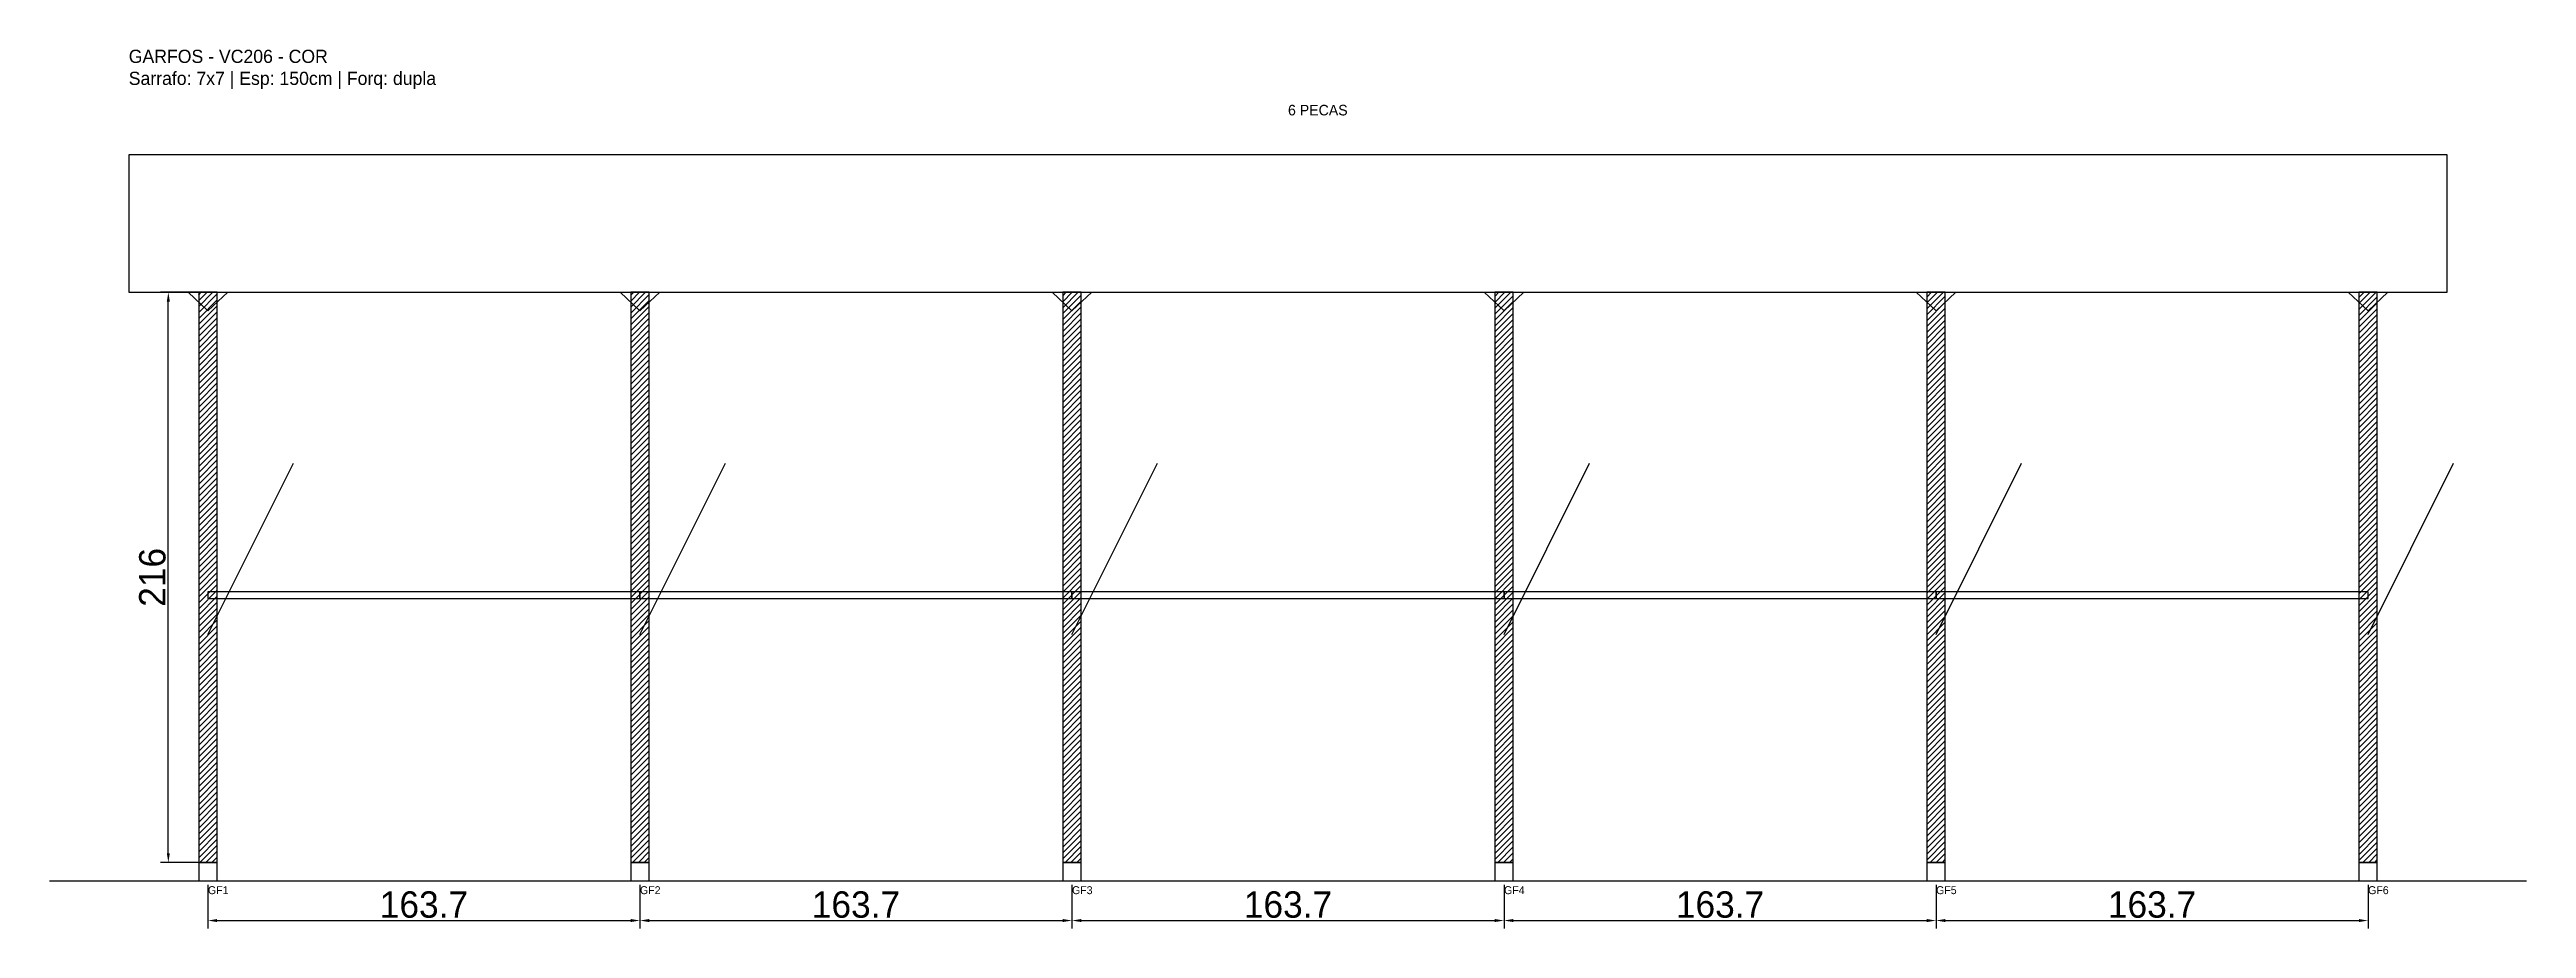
# Model space of a CAD drawing. Header units: metres. Extents: x -30 to 908, y -25 to 308.
import ezdxf

# ---------------------------------------------------------------- set-up
doc = ezdxf.new("R2010")
doc.units = ezdxf.units.M
for name, color, linetype in [('BARRA_ANCORAGEM', 1, 'Continuous'), ('COTA', 241, 'Continuous'), ('GARFOS OK', 3, 'Continuous'), ('NOME DA VIGA', 6, 'Continuous'), ('SARR_7x7', 40, 'Continuous'), ('TIRAS REESCORAMENTO', 252, 'Continuous'), ('VIGAS', 3, 'Continuous')]:
    doc.layers.add(name, color=color, linetype=linetype)
doc.dimstyles.new('EZ DXF', dxfattribs={"dimtxt": 10, "dimasz": 3.5, "dimexe": 3, "dimexo": 1.5, "dimgap": 1, "dimtad": 1, "dimdec": 1, "dimdsep": 46, "dimcen": 2.5, "dimazin": 3, "dimtfac": 1, "dimtmove": 0, "dimatfit": 3})

msp = doc.modelspace()

# ---------------------------------------------------------------- hatches: boundary and pattern name
at = {"layer": 'COTA'}
h = msp.add_hatch(dxfattribs=at)
h.set_pattern_fill('ANSI31', scale=0.5)
h.paths.add_polyline_path([(26.5, 0), (33.5, 0), (33.5, 216), (26.5, 216)])
h = msp.add_hatch(dxfattribs=at)
h.set_pattern_fill('ANSI31', scale=0.5)
h.paths.add_polyline_path([(190.17, 0), (197.17, 0), (197.17, 216), (190.17, 216)])
h = msp.add_hatch(dxfattribs=at)
h.set_pattern_fill('ANSI31', scale=0.5)
h.paths.add_polyline_path([(353.84, 0), (360.84, 0), (360.84, 216), (353.84, 216)])
h = msp.add_hatch(dxfattribs=at)
h.set_pattern_fill('ANSI31', scale=0.5)
h.paths.add_polyline_path([(517.51, 0), (524.51, 0), (524.51, 216), (517.51, 216)])
h = msp.add_hatch(dxfattribs=at)
h.set_pattern_fill('ANSI31', scale=0.5)
h.paths.add_polyline_path([(681.18, 0), (688.18, 0), (688.18, 216), (681.18, 216)])
h = msp.add_hatch(dxfattribs=at)
h.set_pattern_fill('ANSI31', scale=0.5)
h.paths.add_polyline_path([(844.85, 0), (851.85, 0), (851.85, 216), (844.85, 216)])

# ---------------------------------------------------------------- linework, layer by layer
at = {"layer": 'BARRA_ANCORAGEM'}
for p, q in [((30, 86.4), (62.4, 151.2)), ((193.67, 86.4), (226.07, 151.2)), ((357.34, 86.4), (389.74, 151.2)), ((521.01, 86.4), (553.41, 151.2)), ((684.68, 86.4), (717.08, 151.2)), ((848.35, 86.4), (880.75, 151.2))]:
    msp.add_line(p, q, dxfattribs=at)
at = {"layer": 'GARFOS OK'}
for p, q in [((30, 209), (22.5, 216)), ((22.5, 216), (37.5, 216)), ((30, 209), (37.5, 216)), ((193.67, 209), (186.17, 216)), ((186.17, 216), (201.17, 216)), ((193.67, 209), (201.17, 216)), ((357.34, 209), (349.84, 216)), ((349.84, 216), (364.84, 216)), ((357.34, 209), (364.84, 216)), ((521.01, 209), (513.51, 216)), ((513.51, 216), (528.51, 216)), ((521.01, 209), (528.51, 216)), ((684.68, 209), (677.18, 216)), ((677.18, 216), (692.18, 216)), ((684.68, 209), (692.18, 216)), ((848.35, 209), (840.85, 216)), ((840.85, 216), (855.85, 216)), ((848.35, 209), (855.85, 216))]:
    msp.add_line(p, q, dxfattribs=at)
at = {"layer": 'GARFOS OK', "linetype": 'CONTINUOUS'}
msp.add_line((-30, -7), (908.35, -7), dxfattribs=at)
at = {"layer": 'GARFOS OK'}
for points in [[(26.5, 0), (33.5, 0), (33.5, 216), (26.5, 216), (26.5, 0)], [(190.17, 0), (197.17, 0), (197.17, 216), (190.17, 216), (190.17, 0)], [(353.84, 0), (360.84, 0), (360.84, 216), (353.84, 216), (353.84, 0)], [(517.51, 0), (524.51, 0), (524.51, 216), (517.51, 216), (517.51, 0)], [(681.18, 0), (688.18, 0), (688.18, 216), (681.18, 216), (681.18, 0)], [(844.85, 0), (851.85, 0), (851.85, 216), (844.85, 216), (844.85, 0)]]:
    msp.add_lwpolyline(points, dxfattribs=at)
at = {"layer": 'SARR_7x7'}
for points in [[(26.5, -7), (33.5, -7), (33.5, 0), (26.5, 0), (26.5, -7)], [(190.17, -7), (197.17, -7), (197.17, 0), (190.17, 0), (190.17, -7)], [(353.84, -7), (360.84, -7), (360.84, 0), (353.84, 0), (353.84, -7)], [(517.51, -7), (524.51, -7), (524.51, 0), (517.51, 0), (517.51, -7)], [(681.18, -7), (688.18, -7), (688.18, 0), (681.18, 0), (681.18, -7)], [(844.85, -7), (851.85, -7), (851.85, 0), (844.85, 0), (844.85, -7)]]:
    msp.add_lwpolyline(points, dxfattribs=at)
at = {"layer": 'TIRAS REESCORAMENTO'}
for points in [[(30, 100), (193.67, 100), (193.67, 102.5), (30, 102.5), (30, 100)], [(193.67, 100), (357.34, 100), (357.34, 102.5), (193.67, 102.5), (193.67, 100)], [(357.34, 100), (521.01, 100), (521.01, 102.5), (357.34, 102.5), (357.34, 100)], [(521.01, 100), (684.68, 100), (684.68, 102.5), (521.01, 102.5), (521.01, 100)], [(684.68, 100), (848.35, 100), (848.35, 102.5), (684.68, 102.5), (684.68, 100)]]:
    msp.add_lwpolyline(points, dxfattribs=at)
at = {"layer": 'VIGAS'}
msp.add_lwpolyline([(0, 216), (878.35, 216), (878.35, 268), (0, 268), (0, 216)], dxfattribs=at)

# ---------------------------------------------------------------- texts
at = {"layer": 'NOME DA VIGA'}
for s, height, p in [('6 PECAS', 4, (439.18, 283)), ('GF1', 3, (30, -12)), ('GF2', 3, (193.67, -12)), ('GF3', 3, (357.34, -12)), ('GF4', 3, (521.01, -12)), ('GF5', 3, (684.68, -12)), ('GF6', 3, (848.35, -12))]:
    msp.add_text(s, height=height, dxfattribs=at).set_placement(p)
at = {"layer": 'NOME DA VIGA', "insert": (0, 293), "char_height": 5, "attachment_point": 7}
msp.add_mtext('GARFOS - VC206 - COR\\PSarrafo: 7x7 | Esp: 150cm | Forq: dupla', dxfattribs=at)

# ---------------------------------------------------------------- dimensions: what is measured, and where the dimension line sits
at = {"layer": 'COTA'}
msp.add_linear_dim(base=(15, 0), p1=(30, 0), p2=(30, 216), angle=90, dimstyle='EZ DXF', dxfattribs=at).render()
for base, p1, p2 in [((30, -22), (30, -7), (193.67, -7)), ((193.67, -22), (193.67, -7), (357.34, -7)), ((357.34, -22), (357.34, -7), (521.01, -7)), ((521.01, -22), (521.01, -7), (684.68, -7)), ((684.68, -22), (684.68, -7), (848.35, -7))]:
    msp.add_linear_dim(base=base, p1=p1, p2=p2, dimstyle='EZ DXF', dxfattribs=at).render()

doc.saveas('drawing.dxf')
